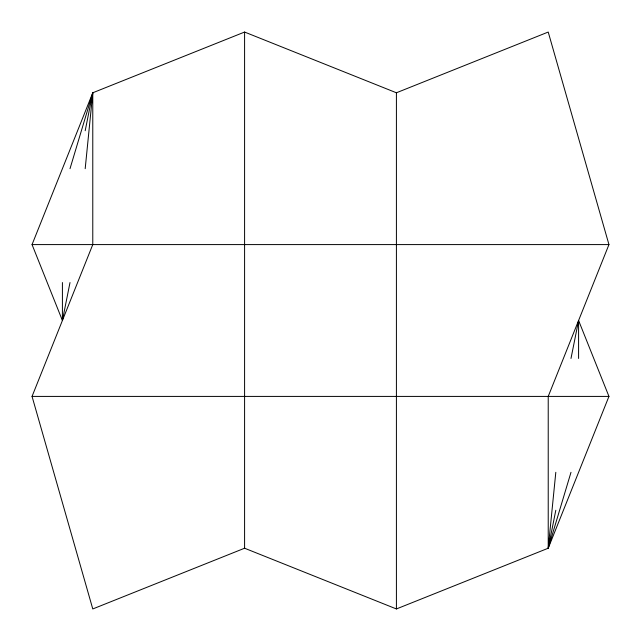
<?xml version="1.0" encoding="UTF-8"?>
<svg xmlns="http://www.w3.org/2000/svg" width="641" height="641" viewBox="0 0 641 641"><rect width="100%" height="100%" fill="white"/><g stroke="black" fill="none" stroke-linecap="round" stroke-linejoin="round"><path stroke-width="0.96" d="M85.189 168.687L92.777 92.777L244.59 32.05L396.41 92.777L548.223 32.05L608.95 244.59L548.223 396.41L548.223 548.223L396.41 608.95L244.59 548.223L92.777 608.95L32.05 396.41L92.777 244.59L92.777 92.777L32.05 244.59L62.409 320.5L70.005 282.545M555.811 472.313L548.223 548.223L608.95 396.41L578.591 320.5L570.995 358.455M85.189 130.732L92.777 92.777L70.005 168.687M555.811 510.268L548.223 548.223L570.995 472.313M32.05 244.59L608.95 244.59M32.05 396.41L608.95 396.41M578.591 320.5L578.591 358.455M396.41 92.777L396.41 608.95M244.59 32.05L244.59 548.223M62.409 282.545L62.409 320.5"/></g></svg>
